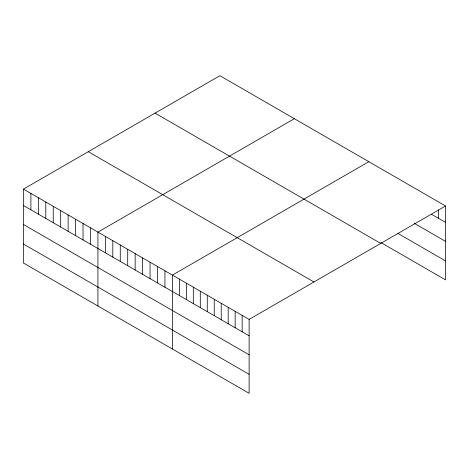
<?xml version="1.0" encoding="UTF-8"?>
<svg xmlns="http://www.w3.org/2000/svg" width="469" height="469" viewBox="0 0 469 469"><rect width="100%" height="100%" fill="white"/><g stroke="black" fill="none" stroke-linecap="round" stroke-linejoin="round"><path stroke-width="0.7" d="M23.45 189.113L249.121 319.401L249.121 393.298L23.45 263.009L23.45 189.113L219.879 75.702L445.55 205.991L445.55 279.887L380.869 242.543M294.35 118.698L97.921 232.108L97.921 306.005M368.822 161.694L172.393 275.104L172.393 349M249.121 319.401L445.55 205.991M431.597 214.351L445.55 222.4M414.479 223.432L445.55 241.371M397.993 233.462L445.55 260.916M155.057 113.129L380.728 243.417M88.272 151.686L313.943 281.975M23.45 205.522L249.121 335.81M23.45 224.493L249.121 354.781M23.45 244.038L249.121 374.326M438.574 209.813L438.574 218.372M242.145 315.373L242.145 331.782M235.168 311.346L235.168 327.755M228.192 307.318L228.192 323.727M221.216 303.291L221.216 319.7M214.245 299.263L214.245 315.678M207.269 295.241L207.269 311.651M200.292 291.214L200.292 307.623M193.316 287.186L193.316 303.595M186.34 283.159L186.34 299.568M179.369 279.131L179.369 295.54M164.941 270.806L164.941 287.216M157.496 266.503L157.496 282.913M150.051 262.206L150.051 278.615M142.605 257.903L142.605 274.312M135.154 253.606L135.154 270.015M127.709 249.309L127.709 265.718M120.263 245.006L120.263 261.415M112.812 240.708L112.812 257.118M105.367 236.405L105.367 252.814M90.476 227.811L90.476 244.22M83.025 223.508L83.025 239.917M75.579 219.211L75.579 235.62M68.134 214.908L68.134 231.317M60.683 210.61L60.683 227.019M53.237 206.313L53.237 222.722M45.792 202.01L45.792 218.419M38.347 197.713L38.347 214.122M30.895 193.41L30.895 209.825"/></g></svg>
